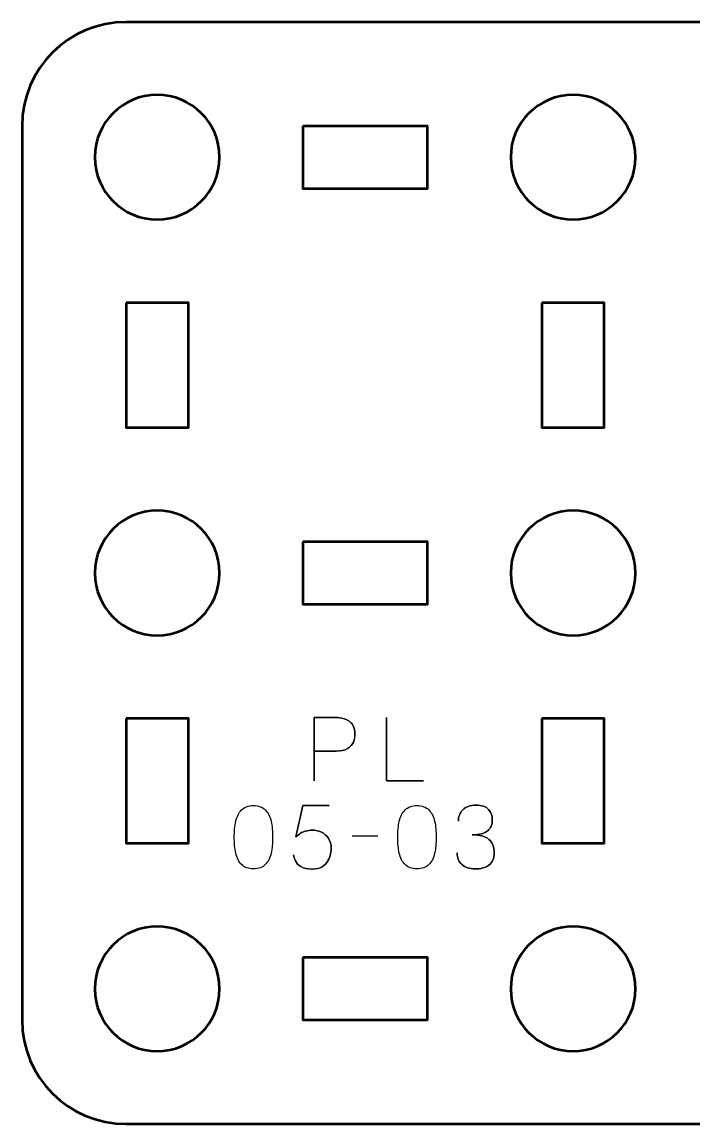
# Model space of a CAD drawing. Header units: centimetres. Extents: x -64.7 to 31.2, y -38.5 to 7.
# Drawn here: x -62.15 to -58.92, y -17.5 to -12.2 of the extents above; entities that cross this region are included whole.
import ezdxf

# ---------------------------------------------------------------- set-up
doc = ezdxf.new("R2010")
doc.units = ezdxf.units.CM
doc.header["$MEASUREMENT"] = 0
doc.layers.add('Layer 1', color=7, linetype='Continuous')

msp = doc.modelspace()

# ---------------------------------------------------------------- linework, layer by layer
at = {"layer": 'Layer 1', "lineweight": 53}
for points, knots in [([(-61.64995, -12.19998), (-61.64995, -12.19998), (-53.35005, -12.19998), (-53.35005, -12.19998), (-53.35005, -12.19998), (-53.07305, -12.19998), (-52.84995, -12.42307), (-52.84995, -12.70007), (-52.84995, -12.70007), (-52.84995, -12.70007), (-52.84995, -16.99993), (-52.84995, -16.99993), (-52.84995, -16.99993), (-52.84995, -17.27707), (-53.07305, -17.50003), (-53.35005, -17.50003), (-53.35005, -17.50003), (-53.35005, -17.50003), (-61.64995, -17.50003), (-61.64995, -17.50003), (-61.64995, -17.50003), (-61.92695, -17.50003), (-62.15005, -17.27707), (-62.15005, -16.99993), (-62.15005, -16.99993), (-62.15005, -16.99993), (-62.15005, -12.70007), (-62.15005, -12.70007), (-62.15005, -12.70007), (-62.15005, -12.42307), (-61.92695, -12.19998), (-61.64995, -12.19998)], [0, 0, 0, 0, 0.125, 0.125, 0.125, 0.125, 0.25, 0.25, 0.25, 0.25, 0.375, 0.375, 0.375, 0.375, 0.5, 0.5, 0.5, 0.5, 0.625, 0.625, 0.625, 0.625, 0.75, 0.75, 0.75, 0.75, 0.875, 0.875, 0.875, 0.875, 1, 1, 1, 1]), ([(-61.20002, -12.85001), (-61.20002, -13.01578), (-61.33425, -13.15001), (-61.50002, -13.15001), (-61.50002, -13.15001), (-61.66568, -13.15001), (-61.80002, -13.01578), (-61.80002, -12.85001), (-61.80002, -12.85001), (-61.80002, -12.68434), (-61.66568, -12.55), (-61.50002, -12.55), (-61.50002, -12.55), (-61.33425, -12.55), (-61.20002, -12.68434), (-61.20002, -12.85001)], [0, 0, 0, 0, 0.25, 0.25, 0.25, 0.25, 0.5, 0.5, 0.5, 0.5, 0.75, 0.75, 0.75, 0.75, 1, 1, 1, 1]), ([(-59.19994, -12.85001), (-59.19994, -13.01578), (-59.33432, -13.15001), (-59.49995, -13.15001), (-59.49995, -13.15001), (-59.66572, -13.15001), (-59.79995, -13.01578), (-59.79995, -12.85001), (-59.79995, -12.85001), (-59.79995, -12.68434), (-59.66572, -12.55), (-59.49995, -12.55), (-59.49995, -12.55), (-59.33432, -12.55), (-59.19994, -12.68434), (-59.19994, -12.85001)], [0, 0, 0, 0, 0.25, 0.25, 0.25, 0.25, 0.5, 0.5, 0.5, 0.5, 0.75, 0.75, 0.75, 0.75, 1, 1, 1, 1]), ([(-60.8, -12.70007), (-60.8, -12.70007), (-60.2, -12.70007), (-60.2, -12.70007), (-60.2, -12.70007), (-60.2, -12.70007), (-60.2, -13.00008), (-60.2, -13.00008), (-60.2, -13.00008), (-60.2, -13.00008), (-60.8, -13.00008), (-60.8, -13.00008), (-60.8, -13.00008), (-60.8, -13.00008), (-60.8, -12.70007), (-60.8, -12.70007)], [0, 0, 0, 0, 0.25, 0.25, 0.25, 0.25, 0.5, 0.5, 0.5, 0.5, 0.75, 0.75, 0.75, 0.75, 1, 1, 1, 1]), ([(-61.64995, -13.55002), (-61.64995, -13.55002), (-61.34995, -13.55002), (-61.34995, -13.55002), (-61.34995, -13.55002), (-61.34995, -13.55002), (-61.34995, -14.15003), (-61.34995, -14.15003), (-61.34995, -14.15003), (-61.34995, -14.15003), (-61.64995, -14.15003), (-61.64995, -14.15003), (-61.64995, -14.15003), (-61.64995, -14.15003), (-61.64995, -13.55002), (-61.64995, -13.55002)], [0, 0, 0, 0, 0.25, 0.25, 0.25, 0.25, 0.5, 0.5, 0.5, 0.5, 0.75, 0.75, 0.75, 0.75, 1, 1, 1, 1]), ([(-59.65002, -13.55002), (-59.65002, -13.55002), (-59.35002, -13.55002), (-59.35002, -13.55002), (-59.35002, -13.55002), (-59.35002, -13.55002), (-59.35002, -14.15003), (-59.35002, -14.15003), (-59.35002, -14.15003), (-59.35002, -14.15003), (-59.65002, -14.15003), (-59.65002, -14.15003), (-59.65002, -14.15003), (-59.65002, -14.15003), (-59.65002, -13.55002), (-59.65002, -13.55002)], [0, 0, 0, 0, 0.25, 0.25, 0.25, 0.25, 0.5, 0.5, 0.5, 0.5, 0.75, 0.75, 0.75, 0.75, 1, 1, 1, 1]), ([(-61.20002, -14.85008), (-61.20002, -15.01571), (-61.33425, -15.15008), (-61.50002, -15.15008), (-61.50002, -15.15008), (-61.66568, -15.15008), (-61.80002, -15.01571), (-61.80002, -14.85008), (-61.80002, -14.85008), (-61.80002, -14.68431), (-61.66568, -14.55008), (-61.50002, -14.55008), (-61.50002, -14.55008), (-61.33425, -14.55008), (-61.20002, -14.68431), (-61.20002, -14.85008)], [0, 0, 0, 0, 0.25, 0.25, 0.25, 0.25, 0.5, 0.5, 0.5, 0.5, 0.75, 0.75, 0.75, 0.75, 1, 1, 1, 1]), ([(-59.19994, -14.85008), (-59.19994, -15.01571), (-59.33432, -15.15008), (-59.49995, -15.15008), (-59.49995, -15.15008), (-59.66572, -15.15008), (-59.79995, -15.01571), (-59.79995, -14.85008), (-59.79995, -14.85008), (-59.79995, -14.68431), (-59.66572, -14.55008), (-59.49995, -14.55008), (-59.49995, -14.55008), (-59.33432, -14.55008), (-59.19994, -14.68431), (-59.19994, -14.85008)], [0, 0, 0, 0, 0.25, 0.25, 0.25, 0.25, 0.5, 0.5, 0.5, 0.5, 0.75, 0.75, 0.75, 0.75, 1, 1, 1, 1]), ([(-60.8, -14.70001), (-60.8, -14.70001), (-60.2, -14.70001), (-60.2, -14.70001), (-60.2, -14.70001), (-60.2, -14.70001), (-60.2, -15.00001), (-60.2, -15.00001), (-60.2, -15.00001), (-60.2, -15.00001), (-60.8, -15.00001), (-60.8, -15.00001), (-60.8, -15.00001), (-60.8, -15.00001), (-60.8, -14.70001), (-60.8, -14.70001)], [0, 0, 0, 0, 0.25, 0.25, 0.25, 0.25, 0.5, 0.5, 0.5, 0.5, 0.75, 0.75, 0.75, 0.75, 1, 1, 1, 1]), ([(-61.64995, -15.54999), (-61.64995, -15.54999), (-61.34995, -15.54999), (-61.34995, -15.54999), (-61.34995, -15.54999), (-61.34995, -15.54999), (-61.34995, -16.14999), (-61.34995, -16.14999), (-61.34995, -16.14999), (-61.34995, -16.14999), (-61.64995, -16.14999), (-61.64995, -16.14999), (-61.64995, -16.14999), (-61.64995, -16.14999), (-61.64995, -15.54999), (-61.64995, -15.54999)], [0, 0, 0, 0, 0.25, 0.25, 0.25, 0.25, 0.5, 0.5, 0.5, 0.5, 0.75, 0.75, 0.75, 0.75, 1, 1, 1, 1]), ([(-59.65002, -15.54999), (-59.65002, -15.54999), (-59.35002, -15.54999), (-59.35002, -15.54999), (-59.35002, -15.54999), (-59.35002, -15.54999), (-59.35002, -16.14999), (-59.35002, -16.14999), (-59.35002, -16.14999), (-59.35002, -16.14999), (-59.65002, -16.14999), (-59.65002, -16.14999), (-59.65002, -16.14999), (-59.65002, -16.14999), (-59.65002, -15.54999), (-59.65002, -15.54999)], [0, 0, 0, 0, 0.25, 0.25, 0.25, 0.25, 0.5, 0.5, 0.5, 0.5, 0.75, 0.75, 0.75, 0.75, 1, 1, 1, 1]), ([(-61.20002, -16.85001), (-61.20002, -17.01567), (-61.33425, -17.15), (-61.50002, -17.15), (-61.50002, -17.15), (-61.66568, -17.15), (-61.80002, -17.01567), (-61.80002, -16.85001), (-61.80002, -16.85001), (-61.80002, -16.68438), (-61.66568, -16.55001), (-61.50002, -16.55001), (-61.50002, -16.55001), (-61.33425, -16.55001), (-61.20002, -16.68438), (-61.20002, -16.85001)], [0, 0, 0, 0, 0.25, 0.25, 0.25, 0.25, 0.5, 0.5, 0.5, 0.5, 0.75, 0.75, 0.75, 0.75, 1, 1, 1, 1]), ([(-59.19994, -16.85001), (-59.19994, -17.01567), (-59.33432, -17.15), (-59.49995, -17.15), (-59.49995, -17.15), (-59.66572, -17.15), (-59.79995, -17.01567), (-59.79995, -16.85001), (-59.79995, -16.85001), (-59.79995, -16.68438), (-59.66572, -16.55001), (-59.49995, -16.55001), (-59.49995, -16.55001), (-59.33432, -16.55001), (-59.19994, -16.68438), (-59.19994, -16.85001)], [0, 0, 0, 0, 0.25, 0.25, 0.25, 0.25, 0.5, 0.5, 0.5, 0.5, 0.75, 0.75, 0.75, 0.75, 1, 1, 1, 1]), ([(-60.8, -16.69994), (-60.8, -16.69994), (-60.2, -16.69994), (-60.2, -16.69994), (-60.2, -16.69994), (-60.2, -16.69994), (-60.2, -16.99993), (-60.2, -16.99993), (-60.2, -16.99993), (-60.2, -16.99993), (-60.8, -16.99993), (-60.8, -16.99993), (-60.8, -16.99993), (-60.8, -16.99993), (-60.8, -16.69994), (-60.8, -16.69994)], [0, 0, 0, 0, 0.25, 0.25, 0.25, 0.25, 0.5, 0.5, 0.5, 0.5, 0.75, 0.75, 0.75, 0.75, 1, 1, 1, 1])]:
    msp.add_open_spline(points, degree=3, knots=knots, dxfattribs=at)
at = {"layer": 'Layer 1', "color": 40, "lineweight": 30}
for points, knots in [([(-60.74458, -15.84999), (-60.74458, -15.84999), (-60.74458, -15.54473), (-60.74458, -15.54473), (-60.74458, -15.54473), (-60.74458, -15.54473), (-60.64729, -15.54473), (-60.64729, -15.54473), (-60.64729, -15.54473), (-60.62167, -15.54502), (-60.60167, -15.54876), (-60.58749, -15.55592), (-60.58749, -15.55592), (-60.57359, -15.56322), (-60.56378, -15.57271), (-60.55814, -15.58456), (-60.55814, -15.58456), (-60.55264, -15.59642), (-60.5496, -15.60926), (-60.54904, -15.62301), (-60.54904, -15.62301), (-60.54837, -15.63709), (-60.55069, -15.65043), (-60.5562, -15.66313), (-60.5562, -15.66313), (-60.56174, -15.67579), (-60.57123, -15.68627), (-60.58446, -15.69442), (-60.58446, -15.69442), (-60.59797, -15.70253), (-60.61617, -15.70666), (-60.63931, -15.70694), (-60.63931, -15.70694), (-60.63931, -15.70694), (-60.74458, -15.70694), (-60.74458, -15.70694), (-60.74458, -15.70694), (-60.74458, -15.70694), (-60.63931, -15.70694), (-60.63931, -15.70694), (-60.63931, -15.70694), (-60.61656, -15.70666), (-60.59853, -15.70253), (-60.58502, -15.69442), (-60.58502, -15.69442), (-60.57165, -15.68627), (-60.56213, -15.67579), (-60.55648, -15.66313), (-60.55648, -15.66313), (-60.55098, -15.65043), (-60.54851, -15.63709), (-60.54904, -15.62301), (-60.54904, -15.62301), (-60.5496, -15.60926), (-60.55264, -15.59642), (-60.55828, -15.58456), (-60.55828, -15.58456), (-60.56407, -15.57271), (-60.57398, -15.56322), (-60.58791, -15.55592), (-60.58791, -15.55592), (-60.60209, -15.54876), (-60.62196, -15.54502), (-60.64729, -15.54473), (-60.64729, -15.54473), (-60.64729, -15.54473), (-60.74458, -15.54473), (-60.74458, -15.54473), (-60.74458, -15.54473), (-60.74458, -15.54473), (-60.74458, -15.84999), (-60.74458, -15.84999)], [0, 0, 0, 0, 0.0555556, 0.0555556, 0.0555556, 0.0555556, 0.1111111, 0.1111111, 0.1111111, 0.1111111, 0.1666667, 0.1666667, 0.1666667, 0.1666667, 0.2222222, 0.2222222, 0.2222222, 0.2222222, 0.2777778, 0.2777778, 0.2777778, 0.2777778, 0.3333333, 0.3333333, 0.3333333, 0.3333333, 0.3888889, 0.3888889, 0.3888889, 0.3888889, 0.4444444, 0.4444444, 0.4444444, 0.4444444, 0.5, 0.5, 0.5, 0.5, 0.5555556, 0.5555556, 0.5555556, 0.5555556, 0.6111111, 0.6111111, 0.6111111, 0.6111111, 0.6666667, 0.6666667, 0.6666667, 0.6666667, 0.7222222, 0.7222222, 0.7222222, 0.7222222, 0.7777778, 0.7777778, 0.7777778, 0.7777778, 0.8333333, 0.8333333, 0.8333333, 0.8333333, 0.8888889, 0.8888889, 0.8888889, 0.8888889, 0.9444444, 0.9444444, 0.9444444, 0.9444444, 1, 1, 1, 1]), ([(-60.21997, -15.84999), (-60.21997, -15.84999), (-60.39815, -15.84999), (-60.39815, -15.84999), (-60.39815, -15.84999), (-60.39815, -15.84999), (-60.39815, -15.54473), (-60.39815, -15.54473), (-60.39815, -15.54473), (-60.39815, -15.54473), (-60.39815, -15.84999), (-60.39815, -15.84999), (-60.39815, -15.84999), (-60.39815, -15.84999), (-60.21997, -15.84999), (-60.21997, -15.84999)], [0, 0, 0, 0, 0.25, 0.25, 0.25, 0.25, 0.5, 0.5, 0.5, 0.5, 0.75, 0.75, 0.75, 0.75, 1, 1, 1, 1]), ([(-61.03714, -16.27333), (-61.01262, -16.27304), (-60.99361, -16.26616), (-60.9801, -16.25265), (-60.9801, -16.25265), (-60.96673, -16.23914), (-60.95738, -16.22094), (-60.95212, -16.19794), (-60.95212, -16.19794), (-60.94704, -16.17508), (-60.94454, -16.14943), (-60.94482, -16.12089), (-60.94482, -16.12089), (-60.94454, -16.09281), (-60.94704, -16.06716), (-60.95212, -16.04416), (-60.95212, -16.04416), (-60.95738, -16.02141), (-60.96673, -16.0032), (-60.9801, -15.98945), (-60.9801, -15.98945), (-60.99361, -15.97593), (-61.01262, -15.96891), (-61.03714, -15.96849), (-61.03714, -15.96849), (-61.0618, -15.96891), (-61.08085, -15.97593), (-61.09418, -15.98945), (-61.09418, -15.98945), (-61.1077, -16.0032), (-61.11694, -16.02141), (-61.12202, -16.04416), (-61.12202, -16.04416), (-61.12727, -16.06716), (-61.12974, -16.09281), (-61.12936, -16.12089), (-61.12936, -16.12089), (-61.12974, -16.14943), (-61.12727, -16.17508), (-61.12202, -16.19794), (-61.12202, -16.19794), (-61.11694, -16.22094), (-61.1077, -16.23914), (-61.09418, -16.25265), (-61.09418, -16.25265), (-61.08085, -16.26616), (-61.0618, -16.27304), (-61.03714, -16.27333)], [0, 0, 0, 0, 0.0833333, 0.0833333, 0.0833333, 0.0833333, 0.1666667, 0.1666667, 0.1666667, 0.1666667, 0.25, 0.25, 0.25, 0.25, 0.3333333, 0.3333333, 0.3333333, 0.3333333, 0.4166667, 0.4166667, 0.4166667, 0.4166667, 0.5, 0.5, 0.5, 0.5, 0.5833333, 0.5833333, 0.5833333, 0.5833333, 0.6666667, 0.6666667, 0.6666667, 0.6666667, 0.75, 0.75, 0.75, 0.75, 0.8333333, 0.8333333, 0.8333333, 0.8333333, 0.9166667, 0.9166667, 0.9166667, 0.9166667, 1, 1, 1, 1]), ([(-61.03714, -16.27333), (-61.01262, -16.27304), (-60.99361, -16.26616), (-60.9801, -16.25265), (-60.9801, -16.25265), (-60.96673, -16.23914), (-60.95738, -16.22094), (-60.95212, -16.19794), (-60.95212, -16.19794), (-60.94704, -16.17508), (-60.94454, -16.14943), (-60.94482, -16.12089), (-60.94482, -16.12089), (-60.94454, -16.09281), (-60.94704, -16.06716), (-60.95212, -16.04416), (-60.95212, -16.04416), (-60.95738, -16.02141), (-60.96673, -16.0032), (-60.9801, -15.98945), (-60.9801, -15.98945), (-60.99361, -15.97593), (-61.01262, -15.96891), (-61.03714, -15.96849), (-61.03714, -15.96849), (-61.0618, -15.96891), (-61.08085, -15.97593), (-61.09418, -15.98945), (-61.09418, -15.98945), (-61.1077, -16.0032), (-61.11694, -16.02141), (-61.12202, -16.04416), (-61.12202, -16.04416), (-61.12727, -16.06716), (-61.12974, -16.09281), (-61.12936, -16.12089), (-61.12936, -16.12089), (-61.12974, -16.14943), (-61.12727, -16.17508), (-61.12202, -16.19794), (-61.12202, -16.19794), (-61.11694, -16.22094), (-61.1077, -16.23914), (-61.09418, -16.25265), (-61.09418, -16.25265), (-61.08085, -16.26616), (-61.0618, -16.27304), (-61.03714, -16.27333)], [0, 0, 0, 0, 0.0833333, 0.0833333, 0.0833333, 0.0833333, 0.1666667, 0.1666667, 0.1666667, 0.1666667, 0.25, 0.25, 0.25, 0.25, 0.3333333, 0.3333333, 0.3333333, 0.3333333, 0.4166667, 0.4166667, 0.4166667, 0.4166667, 0.5, 0.5, 0.5, 0.5, 0.5833333, 0.5833333, 0.5833333, 0.5833333, 0.6666667, 0.6666667, 0.6666667, 0.6666667, 0.75, 0.75, 0.75, 0.75, 0.8333333, 0.8333333, 0.8333333, 0.8333333, 0.9166667, 0.9166667, 0.9166667, 0.9166667, 1, 1, 1, 1]), ([(-60.67265, -15.96807), (-60.67265, -15.96807), (-60.79972, -15.96807), (-60.79972, -15.96807), (-60.79972, -15.96807), (-60.79972, -15.96807), (-60.83348, -16.11966), (-60.83348, -16.11966), (-60.83348, -16.11966), (-60.82576, -16.11306), (-60.81831, -16.10713), (-60.81101, -16.10216), (-60.81101, -16.10216), (-60.80399, -16.09732), (-60.79584, -16.09362), (-60.78663, -16.09101), (-60.78663, -16.09101), (-60.77753, -16.08851), (-60.7661, -16.08727), (-60.75231, -16.08699), (-60.75231, -16.08699), (-60.73813, -16.08713), (-60.72419, -16.0903), (-60.71054, -16.09665), (-60.71054, -16.09665), (-60.69706, -16.10315), (-60.68574, -16.11278), (-60.67678, -16.12558), (-60.67678, -16.12558), (-60.66796, -16.13867), (-60.6633, -16.15507), (-60.66288, -16.17465), (-60.66288, -16.17465), (-60.66288, -16.18153), (-60.66411, -16.19035), (-60.66634, -16.20125), (-60.66634, -16.20125), (-60.66881, -16.21212), (-60.67321, -16.22316), (-60.67956, -16.23431), (-60.67956, -16.23431), (-60.68602, -16.24563), (-60.69512, -16.25512), (-60.70698, -16.26271), (-60.70698, -16.26271), (-60.71897, -16.27043), (-60.73439, -16.27428), (-60.75312, -16.27456), (-60.75312, -16.27456), (-60.7782, -16.27414), (-60.79697, -16.27015), (-60.80935, -16.26242), (-60.80935, -16.26242), (-60.82205, -16.2547), (-60.83059, -16.24549), (-60.83514, -16.23487), (-60.83514, -16.23487), (-60.83994, -16.2244), (-60.84297, -16.21487), (-60.8441, -16.20605), (-60.8441, -16.20605), (-60.84297, -16.21487), (-60.83994, -16.2244), (-60.83514, -16.23487), (-60.83514, -16.23487), (-60.83059, -16.24549), (-60.82205, -16.2547), (-60.80935, -16.26242), (-60.80935, -16.26242), (-60.79697, -16.27015), (-60.7782, -16.27414), (-60.75312, -16.27456), (-60.75312, -16.27456), (-60.73439, -16.27428), (-60.71897, -16.27043), (-60.70698, -16.26271), (-60.70698, -16.26271), (-60.69512, -16.25512), (-60.68602, -16.24563), (-60.67956, -16.23431), (-60.67956, -16.23431), (-60.67321, -16.22316), (-60.66881, -16.21212), (-60.66634, -16.20125), (-60.66634, -16.20125), (-60.66411, -16.19035), (-60.66288, -16.18153), (-60.66288, -16.17465), (-60.66288, -16.17465), (-60.6633, -16.15507), (-60.66796, -16.13867), (-60.67678, -16.12558), (-60.67678, -16.12558), (-60.68574, -16.11278), (-60.69706, -16.10315), (-60.71054, -16.09665), (-60.71054, -16.09665), (-60.72419, -16.0903), (-60.73813, -16.08713), (-60.75231, -16.08699), (-60.75231, -16.08699), (-60.7661, -16.08727), (-60.77753, -16.08851), (-60.78663, -16.09101), (-60.78663, -16.09101), (-60.79584, -16.09362), (-60.80399, -16.09732), (-60.81101, -16.10216), (-60.81101, -16.10216), (-60.81831, -16.10713), (-60.82576, -16.11306), (-60.83348, -16.11966), (-60.83348, -16.11966), (-60.83348, -16.11966), (-60.79972, -15.96807), (-60.79972, -15.96807), (-60.79972, -15.96807), (-60.79972, -15.96807), (-60.67265, -15.96807), (-60.67265, -15.96807)], [0, 0, 0, 0, 0.0333333, 0.0333333, 0.0333333, 0.0333333, 0.0666667, 0.0666667, 0.0666667, 0.0666667, 0.1, 0.1, 0.1, 0.1, 0.1333333, 0.1333333, 0.1333333, 0.1333333, 0.1666667, 0.1666667, 0.1666667, 0.1666667, 0.2, 0.2, 0.2, 0.2, 0.2333333, 0.2333333, 0.2333333, 0.2333333, 0.2666667, 0.2666667, 0.2666667, 0.2666667, 0.3, 0.3, 0.3, 0.3, 0.3333333, 0.3333333, 0.3333333, 0.3333333, 0.3666667, 0.3666667, 0.3666667, 0.3666667, 0.4, 0.4, 0.4, 0.4, 0.4333333, 0.4333333, 0.4333333, 0.4333333, 0.4666667, 0.4666667, 0.4666667, 0.4666667, 0.5, 0.5, 0.5, 0.5, 0.5333333, 0.5333333, 0.5333333, 0.5333333, 0.5666667, 0.5666667, 0.5666667, 0.5666667, 0.6, 0.6, 0.6, 0.6, 0.6333333, 0.6333333, 0.6333333, 0.6333333, 0.6666667, 0.6666667, 0.6666667, 0.6666667, 0.7, 0.7, 0.7, 0.7, 0.7333333, 0.7333333, 0.7333333, 0.7333333, 0.7666667, 0.7666667, 0.7666667, 0.7666667, 0.8, 0.8, 0.8, 0.8, 0.8333333, 0.8333333, 0.8333333, 0.8333333, 0.8666667, 0.8666667, 0.8666667, 0.8666667, 0.9, 0.9, 0.9, 0.9, 0.9333333, 0.9333333, 0.9333333, 0.9333333, 0.9666667, 0.9666667, 0.9666667, 0.9666667, 1, 1, 1, 1]), ([(-60.25083, -16.27333), (-60.22632, -16.27304), (-60.2073, -16.26616), (-60.19379, -16.25265), (-60.19379, -16.25265), (-60.18042, -16.23914), (-60.17104, -16.22094), (-60.16581, -16.19794), (-60.16581, -16.19794), (-60.1607, -16.17508), (-60.15823, -16.14943), (-60.15851, -16.12089), (-60.15851, -16.12089), (-60.15823, -16.09281), (-60.1607, -16.06716), (-60.16581, -16.04416), (-60.16581, -16.04416), (-60.17104, -16.02141), (-60.18042, -16.0032), (-60.19379, -15.98945), (-60.19379, -15.98945), (-60.2073, -15.97593), (-60.22632, -15.96891), (-60.25083, -15.96849), (-60.25083, -15.96849), (-60.27549, -15.96891), (-60.29451, -15.97593), (-60.30788, -15.98945), (-60.30788, -15.98945), (-60.32139, -16.0032), (-60.33063, -16.02141), (-60.33571, -16.04416), (-60.33571, -16.04416), (-60.34097, -16.06716), (-60.34344, -16.09281), (-60.34301, -16.12089), (-60.34301, -16.12089), (-60.34344, -16.14943), (-60.34097, -16.17508), (-60.33571, -16.19794), (-60.33571, -16.19794), (-60.33063, -16.22094), (-60.32139, -16.23914), (-60.30788, -16.25265), (-60.30788, -16.25265), (-60.29451, -16.26616), (-60.27549, -16.27304), (-60.25083, -16.27333)], [0, 0, 0, 0, 0.0833333, 0.0833333, 0.0833333, 0.0833333, 0.1666667, 0.1666667, 0.1666667, 0.1666667, 0.25, 0.25, 0.25, 0.25, 0.3333333, 0.3333333, 0.3333333, 0.3333333, 0.4166667, 0.4166667, 0.4166667, 0.4166667, 0.5, 0.5, 0.5, 0.5, 0.5833333, 0.5833333, 0.5833333, 0.5833333, 0.6666667, 0.6666667, 0.6666667, 0.6666667, 0.75, 0.75, 0.75, 0.75, 0.8333333, 0.8333333, 0.8333333, 0.8333333, 0.9166667, 0.9166667, 0.9166667, 0.9166667, 1, 1, 1, 1]), ([(-60.25083, -16.27333), (-60.22632, -16.27304), (-60.2073, -16.26616), (-60.19379, -16.25265), (-60.19379, -16.25265), (-60.18042, -16.23914), (-60.17104, -16.22094), (-60.16581, -16.19794), (-60.16581, -16.19794), (-60.1607, -16.17508), (-60.15823, -16.14943), (-60.15851, -16.12089), (-60.15851, -16.12089), (-60.15823, -16.09281), (-60.1607, -16.06716), (-60.16581, -16.04416), (-60.16581, -16.04416), (-60.17104, -16.02141), (-60.18042, -16.0032), (-60.19379, -15.98945), (-60.19379, -15.98945), (-60.2073, -15.97593), (-60.22632, -15.96891), (-60.25083, -15.96849), (-60.25083, -15.96849), (-60.27549, -15.96891), (-60.29451, -15.97593), (-60.30788, -15.98945), (-60.30788, -15.98945), (-60.32139, -16.0032), (-60.33063, -16.02141), (-60.33571, -16.04416), (-60.33571, -16.04416), (-60.34097, -16.06716), (-60.34344, -16.09281), (-60.34301, -16.12089), (-60.34301, -16.12089), (-60.34344, -16.14943), (-60.34097, -16.17508), (-60.33571, -16.19794), (-60.33571, -16.19794), (-60.33063, -16.22094), (-60.32139, -16.23914), (-60.30788, -16.25265), (-60.30788, -16.25265), (-60.29451, -16.26616), (-60.27549, -16.27304), (-60.25083, -16.27333)], [0, 0, 0, 0, 0.0833333, 0.0833333, 0.0833333, 0.0833333, 0.1666667, 0.1666667, 0.1666667, 0.1666667, 0.25, 0.25, 0.25, 0.25, 0.3333333, 0.3333333, 0.3333333, 0.3333333, 0.4166667, 0.4166667, 0.4166667, 0.4166667, 0.5, 0.5, 0.5, 0.5, 0.5833333, 0.5833333, 0.5833333, 0.5833333, 0.6666667, 0.6666667, 0.6666667, 0.6666667, 0.75, 0.75, 0.75, 0.75, 0.8333333, 0.8333333, 0.8333333, 0.8333333, 0.9166667, 0.9166667, 0.9166667, 0.9166667, 1, 1, 1, 1]), ([(-60.05779, -16.1967), (-60.05779, -16.2197), (-60.05007, -16.23819), (-60.03462, -16.25195), (-60.03462, -16.25195), (-60.01948, -16.26602), (-59.9981, -16.27304), (-59.97055, -16.27333), (-59.97055, -16.27333), (-59.94325, -16.27347), (-59.9212, -16.2674), (-59.90455, -16.25512), (-59.90455, -16.25512), (-59.88814, -16.24274), (-59.87975, -16.22274), (-59.87918, -16.19504), (-59.87918, -16.19504), (-59.87918, -16.16707), (-59.88772, -16.14573), (-59.90494, -16.13109), (-59.90494, -16.13109), (-59.92233, -16.11648), (-59.94931, -16.10918), (-59.98583, -16.10904), (-59.98583, -16.10904), (-59.94988, -16.10893), (-59.92451, -16.1023), (-59.90991, -16.08935), (-59.90991, -16.08935), (-59.89545, -16.0764), (-59.88843, -16.05958), (-59.88881, -16.03876), (-59.88881, -16.03876), (-59.88871, -16.01809), (-59.89463, -16.00102), (-59.90645, -15.98736), (-59.90645, -15.98736), (-59.91859, -15.97399), (-59.93884, -15.96697), (-59.96724, -15.96644), (-59.96724, -15.96644), (-59.99592, -15.96711), (-60.01712, -15.97484), (-60.03105, -15.98959), (-60.03105, -15.98959), (-60.04509, -16.00433), (-60.05197, -16.02211), (-60.05187, -16.04303), (-60.05187, -16.04303), (-60.05197, -16.02211), (-60.04509, -16.00433), (-60.03105, -15.98959), (-60.03105, -15.98959), (-60.01712, -15.97484), (-59.99592, -15.96711), (-59.96724, -15.96644), (-59.96724, -15.96644), (-59.93884, -15.96697), (-59.91859, -15.97399), (-59.90645, -15.98736), (-59.90645, -15.98736), (-59.89463, -16.00102), (-59.88871, -16.01809), (-59.88881, -16.03876), (-59.88881, -16.03876), (-59.88843, -16.05958), (-59.89545, -16.0764), (-59.90991, -16.08935), (-59.90991, -16.08935), (-59.92451, -16.1023), (-59.94988, -16.10893), (-59.98583, -16.10904), (-59.98583, -16.10904), (-59.94931, -16.10918), (-59.92233, -16.11648), (-59.90494, -16.13109), (-59.90494, -16.13109), (-59.88772, -16.14573), (-59.87918, -16.16707), (-59.87918, -16.19504), (-59.87918, -16.19504), (-59.87975, -16.22274), (-59.88814, -16.24274), (-59.90455, -16.25512), (-59.90455, -16.25512), (-59.9212, -16.2674), (-59.94325, -16.27347), (-59.97055, -16.27333), (-59.97055, -16.27333), (-59.9981, -16.27304), (-60.01948, -16.26602), (-60.03462, -16.25195), (-60.03462, -16.25195), (-60.05007, -16.23819), (-60.05779, -16.2197), (-60.05779, -16.1967)], [0, 0, 0, 0, 0.0416667, 0.0416667, 0.0416667, 0.0416667, 0.0833333, 0.0833333, 0.0833333, 0.0833333, 0.125, 0.125, 0.125, 0.125, 0.1666667, 0.1666667, 0.1666667, 0.1666667, 0.2083333, 0.2083333, 0.2083333, 0.2083333, 0.25, 0.25, 0.25, 0.25, 0.2916667, 0.2916667, 0.2916667, 0.2916667, 0.3333333, 0.3333333, 0.3333333, 0.3333333, 0.375, 0.375, 0.375, 0.375, 0.4166667, 0.4166667, 0.4166667, 0.4166667, 0.4583333, 0.4583333, 0.4583333, 0.4583333, 0.5, 0.5, 0.5, 0.5, 0.5416667, 0.5416667, 0.5416667, 0.5416667, 0.5833333, 0.5833333, 0.5833333, 0.5833333, 0.625, 0.625, 0.625, 0.625, 0.6666667, 0.6666667, 0.6666667, 0.6666667, 0.7083333, 0.7083333, 0.7083333, 0.7083333, 0.75, 0.75, 0.75, 0.75, 0.7916667, 0.7916667, 0.7916667, 0.7916667, 0.8333333, 0.8333333, 0.8333333, 0.8333333, 0.875, 0.875, 0.875, 0.875, 0.9166667, 0.9166667, 0.9166667, 0.9166667, 0.9583333, 0.9583333, 0.9583333, 0.9583333, 1, 1, 1, 1])]:
    msp.add_open_spline(points, degree=3, knots=knots, dxfattribs=at)
msp.add_open_spline([(-60.56297, -16.11373), (-60.56297, -16.11373), (-60.43978, -16.11373), (-60.43978, -16.11373)], degree=3, dxfattribs=at)

doc.saveas('drawing.dxf')
